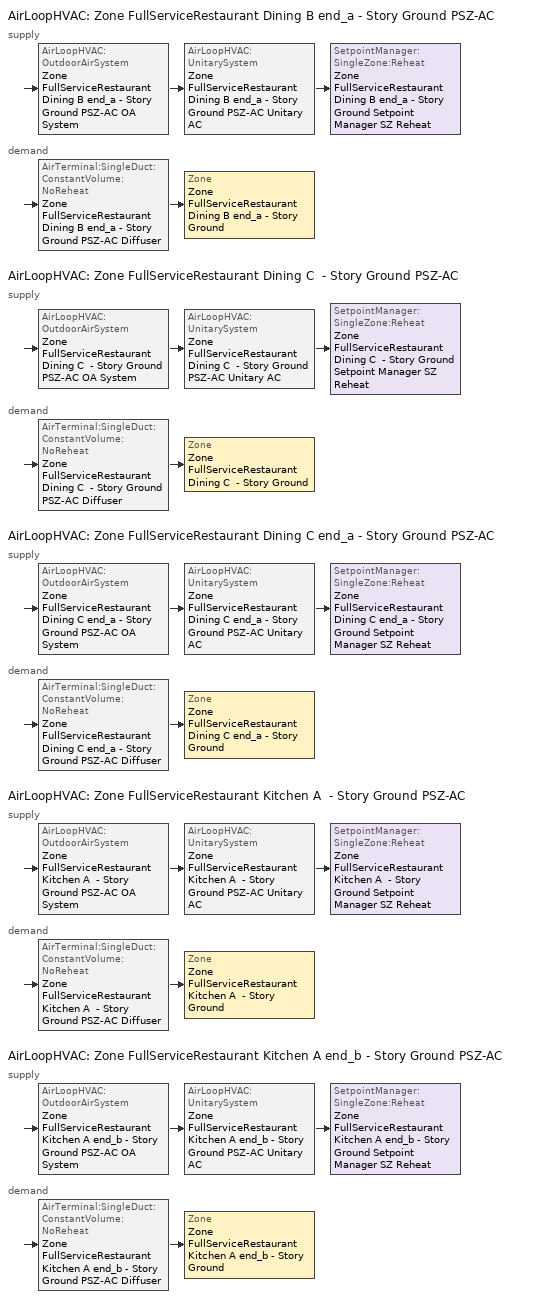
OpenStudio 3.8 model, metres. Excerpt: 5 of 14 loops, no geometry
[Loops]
AirLoopHVAC 'Zone FullServiceRestaurant Dining B end_a - Story Ground PSZ-AC'
 supply: AirLoopHVAC:OutdoorAirSystem 'Zone FullServiceRestaurant Dining B end_a - Story Ground PSZ-AC OA System' > AirLoopHVAC:UnitarySystem 'Zone FullServiceRestaurant Dining B end_a - Story Ground PSZ-AC Unitary AC' > SetpointManager:SingleZone:Reheat 'Zone FullServiceRestaurant Dining B end_a - Story Ground Setpoint Manager SZ Reheat'
 demand: AirTerminal:SingleDuct:ConstantVolume:NoReheat 'Zone FullServiceRestaurant Dining B end_a - Story Ground PSZ-AC Diffuser' > Zone 'Zone FullServiceRestaurant Dining B end_a - Story Ground'
AirLoopHVAC 'Zone FullServiceRestaurant Dining C  - Story Ground PSZ-AC'
 supply: AirLoopHVAC:OutdoorAirSystem 'Zone FullServiceRestaurant Dining C  - Story Ground PSZ-AC OA System' > AirLoopHVAC:UnitarySystem 'Zone FullServiceRestaurant Dining C  - Story Ground PSZ-AC Unitary AC' > SetpointManager:SingleZone:Reheat 'Zone FullServiceRestaurant Dining C  - Story Ground Setpoint Manager SZ Reheat'
 demand: AirTerminal:SingleDuct:ConstantVolume:NoReheat 'Zone FullServiceRestaurant Dining C  - Story Ground PSZ-AC Diffuser' > Zone 'Zone FullServiceRestaurant Dining C  - Story Ground'
AirLoopHVAC 'Zone FullServiceRestaurant Dining C end_a - Story Ground PSZ-AC'
 supply: AirLoopHVAC:OutdoorAirSystem 'Zone FullServiceRestaurant Dining C end_a - Story Ground PSZ-AC OA System' > AirLoopHVAC:UnitarySystem 'Zone FullServiceRestaurant Dining C end_a - Story Ground PSZ-AC Unitary AC' > SetpointManager:SingleZone:Reheat 'Zone FullServiceRestaurant Dining C end_a - Story Ground Setpoint Manager SZ Reheat'
 demand: AirTerminal:SingleDuct:ConstantVolume:NoReheat 'Zone FullServiceRestaurant Dining C end_a - Story Ground PSZ-AC Diffuser' > Zone 'Zone FullServiceRestaurant Dining C end_a - Story Ground'
AirLoopHVAC 'Zone FullServiceRestaurant Kitchen A  - Story Ground PSZ-AC'
 supply: AirLoopHVAC:OutdoorAirSystem 'Zone FullServiceRestaurant Kitchen A  - Story Ground PSZ-AC OA System' > AirLoopHVAC:UnitarySystem 'Zone FullServiceRestaurant Kitchen A  - Story Ground PSZ-AC Unitary AC' > SetpointManager:SingleZone:Reheat 'Zone FullServiceRestaurant Kitchen A  - Story Ground Setpoint Manager SZ Reheat'
 demand: AirTerminal:SingleDuct:ConstantVolume:NoReheat 'Zone FullServiceRestaurant Kitchen A  - Story Ground PSZ-AC Diffuser' > Zone 'Zone FullServiceRestaurant Kitchen A  - Story Ground'
AirLoopHVAC 'Zone FullServiceRestaurant Kitchen A end_b - Story Ground PSZ-AC'
 supply: AirLoopHVAC:OutdoorAirSystem 'Zone FullServiceRestaurant Kitchen A end_b - Story Ground PSZ-AC OA System' > AirLoopHVAC:UnitarySystem 'Zone FullServiceRestaurant Kitchen A end_b - Story Ground PSZ-AC Unitary AC' > SetpointManager:SingleZone:Reheat 'Zone FullServiceRestaurant Kitchen A end_b - Story Ground Setpoint Manager SZ Reheat'
 demand: AirTerminal:SingleDuct:ConstantVolume:NoReheat 'Zone FullServiceRestaurant Kitchen A end_b - Story Ground PSZ-AC Diffuser' > Zone 'Zone FullServiceRestaurant Kitchen A end_b - Story Ground'
[SizingPeriod:DesignDay] Barometric Pressure {Pa}=99040; Wind Speed {m/s}=3.5; Wind Direction {deg}=330; Rain Indicator=No; Snow Indicator=No; Day of Month=21; Day Type=SummerDesignDay; Daylight Saving Time Indicator=No; Humidity Condition Type=Wetbulb; Dry-Bulb Temperature Range Modifier Type=DefaultMultipliers; Solar Model Indicator=ASHRAETau
Name | Maximum Dry-Bulb Temperature {C} | Daily Dry-Bulb Temperature Range {deltaC} | Month | Wetbulb or DewPoint at Maximum Dry-Bulb {C} | ASHRAE Clear Sky Optical Depth for Beam Irradiance | ASHRAE Clear Sky Optical Depth for Diffuse Irradiance
Birmingham Muni April .4% Condns WB=>MCDB 1 | 25.9 | 12.7 | 4 | 21.9 | 0.391 | 2.302
Birmingham Muni August .4% Condns DB=>MCWB 1 | 37.8 | 10.6 | 8 | 23.8 | 0.43 | 2.268
Birmingham Muni August .4% Condns WB=>MCDB 1 | 32.8 | 10.6 | 8 | 26.3 | 0.43 | 2.268
Birmingham Muni December .4% Condns DB=>MCWB 1 | 22.7 | 10.4 | 12 | 18.2 | 0.34 | 2.619
Birmingham Muni December .4% Condns WB=>MCDB 1 | 21.6 | 10.4 | 12 | 19.6 | 0.34 | 2.619
Birmingham Muni February .4% Condns DB=>MCWB 1 | 23.9 | 11.2 | 2 | 17.5 | 0.348 | 2.528
Birmingham Muni February .4% Condns WB=>MCDB 1 | 21.8 | 11.2 | 2 | 19.3 | 0.348 | 2.528
Birmingham Muni January .4% Condns DB=>MCWB 1 | 22.1 | 10.5 | 1 | 16.9 | 0.338 | 2.616
Birmingham Muni January .4% Condns WB=>MCDB 1 | 20.5 | 10.5 | 1 | 18.5 | 0.338 | 2.616
Birmingham Muni July .4% Condns DB=>MCWB 1 | 36.9 | 10.3 | 7 | 24.4 | 0.444 | 2.195
Birmingham Muni July .4% Condns WB=>MCDB 1 | 32.6 | 10.3 | 7 | 27.1 | 0.444 | 2.195
Birmingham Muni June .4% Condns DB=>MCWB 1 | 35.2 | 10.6 | 6 | 23.5 | 0.416 | 2.244
Birmingham Muni June .4% Condns WB=>MCDB 1 | 31.6 | 10.6 | 6 | 26.2 | 0.416 | 2.244
Birmingham Muni March .4% Condns DB=>MCWB 1 | 27.5 | 12.2 | 3 | 17.4 | 0.358 | 2.472
Birmingham Muni March .4% Condns WB=>MCDB 1 | 23.6 | 12.2 | 3 | 20.3 | 0.358 | 2.472
Birmingham Muni May .4% Condns DB=>MCWB 1 | 32.3 | 11.4 | 5 | 22.5 | 0.383 | 2.317
Birmingham Muni May .4% Condns WB=>MCDB 1 | 29.5 | 11.4 | 5 | 24.7 | 0.383 | 2.317
Birmingham Muni November .4% Condns DB=>MCWB 1 | 26.4 | 11.6 | 11 | 18.7 | 0.358 | 2.526
Birmingham Muni November .4% Condns WB=>MCDB 1 | 23.4 | 11.6 | 11 | 21.3 | 0.358 | 2.526
Birmingham Muni October .4% Condns DB=>MCWB 1 | 30.4 | 12.1 | 10 | 21 | 0.379 | 2.452
Birmingham Muni October .4% Condns WB=>MCDB 1 | 27.2 | 12.1 | 10 | 23.5 | 0.379 | 2.452
Birmingham Muni September .4% Condns DB=>MCWB 1 | 35.3 | 10.9 | 9 | 22.5 | 0.391 | 2.421
Birmingham Muni September .4% Condns WB=>MCDB 1 | 30.2 | 10.9 | 9 | 25 | 0.391 | 2.421
[Sizing:Zone] Zone Cooling Design Supply Air Temperature Input Method=SupplyAirTemperature; Zone Cooling Design Supply Air Temperature {C}=12.7778; Zone Cooling Design Supply Air Temperature Difference {deltaC}=11.11; Zone Heating Design Supply Air Temperature Input Method=SupplyAirTemperature; Zone Heating Design Supply Air Temperature {C}=50; Zone Heating Design Supply Air Temperature Difference {deltaC}=11.11; Zone Cooling Design Supply Air Humidity Ratio {kg-H2O/kg-air}=0.0085; Zone Heating Design Supply Air Humidity Ratio {kg-H2O/kg-air}=0.008; Cooling Design Air Flow Method=DesignDay; Heating Design Air Flow Method=DesignDay; Account for Dedicated Outdoor Air System=No; Dedicated Outdoor Air System Control Strategy=NeutralSupplyAir; Dedicated Outdoor Air Low Setpoint Temperature for Design {C}=autosize; Dedicated Outdoor Air High Setpoint Temperature for Design {C}=autosize; Zone Load Sizing Method=Sensible Load Only No Latent Load; Zone Latent Cooling Design Supply Air Humidity Ratio Input Method=HumidityRatioDifference; Zone Cooling Design Supply Air Humidity Ratio Difference {kgWater/kgDryAir}=0.005; Zone Latent Heating Design Supply Air Humidity Ratio Input Method=HumidityRatioDifference; Zone Humidification Design Supply Air Humidity Ratio Difference {kgWater/kgDryAir}=0.005
Zone FullServiceRestaurant Dining B end_a - Story Ground; Zone FullServiceRestaurant Dining C end_a - Story Ground; Zone FullServiceRestaurant Dining C  - Story Ground; Zone FullServiceRestaurant Kitchen A  - Story Ground; Zone FullServiceRestaurant Kitchen A end_b - Story Ground
[Zone equipment]
Zone FullServiceRestaurant Dining B end_a - Story Ground: Zone FullServiceRestaurant Dining B end_a - Story Ground PSZ-AC Diffuser
Zone FullServiceRestaurant Dining C end_a - Story Ground: Zone FullServiceRestaurant Dining C end_a - Story Ground PSZ-AC Diffuser
Zone FullServiceRestaurant Dining C  - Story Ground: Zone FullServiceRestaurant Kitchen C  - Story Ground Transfer Air Source, Zone FullServiceRestaurant Dining C  - Story Ground PSZ-AC Diffuser
Zone FullServiceRestaurant Kitchen A  - Story Ground: Zone FullServiceRestaurant Kitchen A  - Story Ground Exhaust Fan, Zone FullServiceRestaurant Kitchen A  - Story Ground PSZ-AC Diffuser
Zone FullServiceRestaurant Kitchen A end_b - Story Ground: Zone FullServiceRestaurant Kitchen A end_b - Story Ground Exhaust Fan, Zone FullServiceRestaurant Kitchen A end_b - Story Ground PSZ-AC Diffuser
[Fan:ZoneExhaust] Availability Schedule=RestaurantSitDown Kitchen_Exhaust_SCH; Fan Total Efficiency=0.0660786; Pressure Rise {Pa}=124.544; System Availability Manager Coupling Mode=Decoupled
Name | Maximum Flow Rate {m3/s} | Flow Fraction Schedule | Balanced Exhaust Fraction Schedule
Zone FullServiceRestaurant Kitchen A  - Story Ground Exhaust Fan | 0.0427416 | RestaurantSitDown Kitchen_Exhaust_SCH | RestaurantSitDown Kitchen Exhaust Fan Balanced Exhaust Fraction Schedule
Zone FullServiceRestaurant Kitchen A end_b - Story Ground Exhaust Fan | 0.0743317 | RestaurantSitDown Kitchen_Exhaust_SCH
Zone FullServiceRestaurant Kitchen C  - Story Ground Transfer Air Source | 0.0399083
[AirLoopHVAC] Design Return Air Flow Fraction of Supply Air Flow=1
Name | Availability Schedule | Design Supply Air Flow Rate {m3/s}
Zone FullServiceRestaurant Dining B end_a - Story Ground PSZ-AC | Zone FullServiceRestaurant Dining B end_a - Story Ground PSZ-AC Occ Sch | 1.21791
Zone FullServiceRestaurant Dining C  - Story Ground PSZ-AC | Zone FullServiceRestaurant Dining C  - Story Ground PSZ-AC Occ Sch | 1.16578
Zone FullServiceRestaurant Dining C end_a - Story Ground PSZ-AC | Zone FullServiceRestaurant Dining C end_a - Story Ground PSZ-AC Occ Sch | 0.395474
Zone FullServiceRestaurant Kitchen A  - Story Ground PSZ-AC | Zone FullServiceRestaurant Kitchen A  - Story Ground PSZ-AC Occ Sch | 1.25986
Zone FullServiceRestaurant Kitchen A end_b - Story Ground PSZ-AC | Zone FullServiceRestaurant Kitchen A end_b - Story Ground PSZ-AC Occ Sch | 1.49086
[Sizing:System] Type of Load to Size On=Sensible; Central Heating Maximum System Air Flow Ratio=1; Preheat Design Temperature {C}=7.22222; Preheat Design Humidity Ratio {kg-H2O/kg-Air}=0.008; Precool Design Temperature {C}=12.7778; Precool Design Humidity Ratio {kg-H2O/kg-Air}=0.008; Central Cooling Design Supply Air Temperature {C}=12.7778; Central Heating Design Supply Air Temperature {C}=50; Sizing Option=Coincident; 100% Outdoor Air in Cooling=No; 100% Outdoor Air in Heating=No; Central Cooling Design Supply Air Humidity Ratio {kg-H2O/kg-Air}=0.0085; Central Heating Design Supply Air Humidity Ratio {kg-H2O/kg-Air}=0.008; Cooling Design Air Flow Method=DesignDay; Heating Design Air Flow Method=DesignDay; System Outdoor Air Method=ZoneSum; Zone Maximum Outdoor Air Fraction=1; Cooling Supply Air Flow Rate Per Floor Area {m3/s-m2}=0.00996765; Cooling Fraction of Autosized Cooling Supply Air Flow Rate=1; Cooling Supply Air Flow Rate Per Unit Cooling Capacity {m3/s-W}=3.94755e-05; Heating Supply Air Flow Rate Per Floor Area {m3/s-m2}=0.00996765; Heating Fraction of Autosized Heating Supply Air Flow Rate=1; Heating Fraction of Autosized Cooling Supply Air Flow Rate=1; Heating Supply Air Flow Rate Per Unit Heating Capacity {m3/s-W}=3.15882e-05; Cooling Design Capacity Method=CoolingDesignCapacity; Cooling Design Capacity Per Floor Area {W/m2}=234.7; Fraction of Autosized Cooling Design Capacity=1; Heating Design Capacity Method=HeatingDesignCapacity; Heating Design Capacity Per Floor Area {W/m2}=157; Fraction of Autosized Heating Design Capacity=1; Central Cooling Capacity Control Method=OnOff; Occupant Diversity=1
Name | Design Outdoor Air Flow Rate {m3/s} | Cooling Design Capacity {W} | Heating Design Capacity {W}
Zone FullServiceRestaurant Dining B end_a - Story Ground PSZ-AC | 1.21791 | 22489.72 | 35821.18
Zone FullServiceRestaurant Dining C  - Story Ground PSZ-AC | 1.16578 | 20180.49 | 30362.7
Zone FullServiceRestaurant Dining C end_a - Story Ground PSZ-AC | 0.395474 | 6642.61 | 9492.82
Zone FullServiceRestaurant Kitchen A  - Story Ground PSZ-AC | 1.25986 | 12818.54 | 1914.54
Zone FullServiceRestaurant Kitchen A end_b - Story Ground PSZ-AC | 1.49086 | 15543.79 | 3574.12
[SetpointManager:SingleZone:Reheat] Minimum Supply Air Temperature {C}=12.7778; Maximum Supply Air Temperature {C}=50
Name | Control Zone | Setpoint Node or NodeList
Zone FullServiceRestaurant Dining B end_a - Story Ground Setpoint Manager SZ Reheat | Zone FullServiceRestaurant Dining B end_a - Story Ground | Zone FullServiceRestaurant Dining B end_a - Story Ground PSZ-AC Supply Outlet Node
Zone FullServiceRestaurant Dining C  - Story Ground Setpoint Manager SZ Reheat | Zone FullServiceRestaurant Dining C  - Story Ground | Zone FullServiceRestaurant Dining C  - Story Ground PSZ-AC Supply Outlet Node
Zone FullServiceRestaurant Dining C end_a - Story Ground Setpoint Manager SZ Reheat | Zone FullServiceRestaurant Dining C end_a - Story Ground | Zone FullServiceRestaurant Dining C end_a - Story Ground PSZ-AC Supply Outlet Node
Zone FullServiceRestaurant Kitchen A  - Story Ground Setpoint Manager SZ Reheat | Zone FullServiceRestaurant Kitchen A  - Story Ground | Zone FullServiceRestaurant Kitchen A  - Story Ground PSZ-AC Supply Outlet Node
Zone FullServiceRestaurant Kitchen A end_b - Story Ground Setpoint Manager SZ Reheat | Zone FullServiceRestaurant Kitchen A end_b - Story Ground | Zone FullServiceRestaurant Kitchen A end_b - Story Ground PSZ-AC Supply Outlet Node
[Coil:Heating:Gas] Availability Schedule=Always On Discrete; Gas Burner Efficiency=0.8; On Cycle Parasitic Electric Load {W}=0; Off Cycle Parasitic Gas Load {W}=0
Name | Nominal Capacity {W}
Zone FullServiceRestaurant Dining B end_a - Story Ground PSZ-AC Gas Htg Coil 168kBtu/hr 0.8 Thermal Eff | 59989.9
Zone FullServiceRestaurant Dining C  - Story Ground PSZ-AC Gas Htg Coil 151kBtu/hr 0.8 Thermal Eff | 55585.3
Zone FullServiceRestaurant Dining C end_a - Story Ground PSZ-AC Gas Htg Coil 51kBtu/hr 0.8 Thermal Eff | 18479.1
Zone FullServiceRestaurant Kitchen A  - Story Ground PSZ-AC Gas Htg Coil 25kBtu/hr 0.8 Thermal Eff | 45609
Zone FullServiceRestaurant Kitchen A end_b - Story Ground PSZ-AC Gas Htg Coil 49kBtu/hr 0.8 Thermal Eff | 54473.8
[Coil:Heating:Electric] Availability Schedule=Always Off Discrete; Efficiency=1; Nominal Capacity {W}=0
Zone FullServiceRestaurant Dining B end_a - Story Ground PSZ-AC No Heat; Zone FullServiceRestaurant Dining C  - Story Ground PSZ-AC No Heat; Zone FullServiceRestaurant Dining C end_a - Story Ground PSZ-AC No Heat; Zone FullServiceRestaurant Kitchen A  - Story Ground PSZ-AC No Heat; Zone FullServiceRestaurant Kitchen A end_b - Story Ground PSZ-AC No Heat
[Coil:Cooling:DX:SingleSpeed] Availability Schedule=Always On Discrete; Rated Evaporator Fan Power Per Volume Flow Rate 2017 {W/(m3/s)}=773.3; Rated Evaporator Fan Power Per Volume Flow Rate 2023 {W/(m3/s)}=934.4; Total Cooling Capacity Function of Temperature Curve=PSZ-AC_Unitary_PackagecoolCapFT; Total Cooling Capacity Function of Flow Fraction Curve=PSZ-AC_Unitary_PackagecoolFFF; Energy Input Ratio Function of Temperature Curve=PSZ-AC DX Unitary Package EIRFT; Energy Input Ratio Function of Flow Fraction Curve=PSZ-AC_Unitary_PackagecoolEIRFFF; Part Load Fraction Correlation Curve=PSZ-AC_Unitary_PackagecoolPLR; Minimum Outdoor Dry-Bulb Temperature for Compressor Operation {C}=-25; Nominal Time for Condensate Removal to Begin {s}=0; Ratio of Initial Moisture Evaporation Rate and Steady State Latent Capacity=0; Maximum Cycling Rate {cycles/hr}=0; Latent Capacity Time Constant {s}=0; Condenser Type=AirCooled; Evaporative Condenser Effectiveness=0.9; Evaporative Condenser Air Flow Rate {m3/s}=autosize; Evaporative Condenser Pump Rated Power Consumption {W}=autosize; Crankcase Heater Capacity {W}=0; Maximum Outdoor Dry-Bulb Temperature for Crankcase Heater Operation {C}=10; Basin Heater Capacity {W/K}=0; Basin Heater Setpoint Temperature {C}=2
Name | Rated Total Cooling Capacity {W} | Rated Sensible Heat Ratio | Rated COP {W/W} | Rated Air Flow Rate {m3/s}
Zone FullServiceRestaurant Dining B end_a - Story Ground PSZ-AC 1spd DX AC Clg Coil 79kBtu/hr 9.63EER 82kBtu/hr 11.0EER | 30243.5 | 0.701083 | 3.79883 | 1.21791
Zone FullServiceRestaurant Dining C  - Story Ground PSZ-AC 1spd DX AC Clg Coil 73kBtu/hr 9.63EER 76kBtu/hr 11.0EER | 28949.1 | 0.701083 | 3.79883 | 1.16578
Zone FullServiceRestaurant Dining C end_a - Story Ground PSZ-AC 1spd DX AC Clg Coil 25kBtu/hr 11.06SEER 26kBtu/hr 14.0SEER | 9820.56 | 0.701083 | 4.11713 | 0.395474
Zone FullServiceRestaurant Kitchen A  - Story Ground PSZ-AC 1spd DX AC Clg Coil 15kBtu/hr 11.06SEER 15kBtu/hr 14.0SEER | 22705.3 | 0.800696 | 4.11713 | 1.25986
Zone FullServiceRestaurant Kitchen A end_b - Story Ground PSZ-AC 1spd DX AC Clg Coil 30kBtu/hr 11.06SEER 31kBtu/hr 14.0SEER | 26730.5 | 0.80044 | 4.11713 | 1.49086
[Fan:OnOff] Availability Schedule=Always On Discrete; Pressure Rise {Pa}=622.722; Motor In Airstream Fraction=1
Name | Fan Total Efficiency | Maximum Flow Rate {m3/s} | Motor Efficiency | Fan Power Ratio Function of Speed Ratio Curve | Fan Efficiency Ratio Function of Speed Ratio Curve
Zone FullServiceRestaurant Dining B end_a - Story Ground PSZ-AC Fan | 0.56225 | 1.21791 | 0.865 | Fan On Off Power Curve 3 | Fan On Off Efficiency Curve 3
Zone FullServiceRestaurant Dining C  - Story Ground PSZ-AC Fan | 0.56225 | 1.16578 | 0.865 | Fan On Off Power Curve 4 | Fan On Off Efficiency Curve 4
Zone FullServiceRestaurant Dining C end_a - Story Ground PSZ-AC Fan | 0.55575 | 0.395474 | 0.855 | Fan On Off Power Curve 5 | Fan On Off Efficiency Curve 5
Zone FullServiceRestaurant Kitchen A  - Story Ground PSZ-AC Fan | 0.55575 | 1.25986 | 0.855 | Fan On Off Power Curve 6 | Fan On Off Efficiency Curve 6
Zone FullServiceRestaurant Kitchen A end_b - Story Ground PSZ-AC Fan | 0.55575 | 1.49086 | 0.855 | Fan On Off Power Curve 7 | Fan On Off Efficiency Curve 7
[AirLoopHVAC:UnitarySystem] Control Type=Load; Dehumidification Control Type=None; Availability Schedule=Always On Discrete; Fan Placement=DrawThrough; DX Heating Coil Sizing Ratio=1; Use DOAS DX Cooling Coil=No; DOAS DX Cooling Coil Leaving Minimum Air Temperature {C}=2; Latent Load Control=SensibleOnlyLoadControl; Supply Air Flow Rate Method During Cooling Operation=SupplyAirFlowRate; Supply Air Flow Rate Method During Heating Operation=SupplyAirFlowRate; Supply Air Flow Rate Method When No Cooling or Heating is Required=None; No Load Supply Air Flow Rate Control Set To Low Speed=Yes; Maximum Supply Air Temperature {C}=50; Maximum Outdoor Dry-Bulb Temperature for Supplemental Heater Operation {C}=21; Ancilliary On-Cycle Electric Power {W}=0; Ancilliary Off-Cycle Electric Power {W}=0
Name | Controlling Zone or Thermostat Location | Supply Fan | Supply Air Fan Operating Mode Schedule | Heating Coil | Cooling Coil | Supplemental Heating Coil | Supply Air Flow Rate During Cooling Operation {m3/s} | Supply Air Flow Rate During Heating Operation {m3/s}
Zone FullServiceRestaurant Dining B end_a - Story Ground PSZ-AC Unitary AC | Zone FullServiceRestaurant Dining B end_a - Story Ground | Zone FullServiceRestaurant Dining B end_a - Story Ground PSZ-AC Fan | Zone FullServiceRestaurant Dining B end_a - Story Ground PSZ-AC_night_fancycle_schedule | Zone FullServiceRestaurant Dining B end_a - Story Ground PSZ-AC Gas Htg Coil 168kBtu/hr 0.8 Thermal Eff | Zone FullServiceRestaurant Dining B end_a - Story Ground PSZ-AC 1spd DX AC Clg Coil 79kBtu/hr 9.63EER 82kBtu/hr 11.0EER | Zone FullServiceRestaurant Dining B end_a - Story Ground PSZ-AC No Heat | 1.21791 | 1.21791
Zone FullServiceRestaurant Dining C  - Story Ground PSZ-AC Unitary AC | Zone FullServiceRestaurant Dining C  - Story Ground | Zone FullServiceRestaurant Dining C  - Story Ground PSZ-AC Fan | Zone FullServiceRestaurant Dining C  - Story Ground PSZ-AC_night_fancycle_schedule | Zone FullServiceRestaurant Dining C  - Story Ground PSZ-AC Gas Htg Coil 151kBtu/hr 0.8 Thermal Eff | Zone FullServiceRestaurant Dining C  - Story Ground PSZ-AC 1spd DX AC Clg Coil 73kBtu/hr 9.63EER 76kBtu/hr 11.0EER | Zone FullServiceRestaurant Dining C  - Story Ground PSZ-AC No Heat | 1.16578 | 1.16578
Zone FullServiceRestaurant Dining C end_a - Story Ground PSZ-AC Unitary AC | Zone FullServiceRestaurant Dining C end_a - Story Ground | Zone FullServiceRestaurant Dining C end_a - Story Ground PSZ-AC Fan | Zone FullServiceRestaurant Dining C end_a - Story Ground PSZ-AC_night_fancycle_schedule | Zone FullServiceRestaurant Dining C end_a - Story Ground PSZ-AC Gas Htg Coil 51kBtu/hr 0.8 Thermal Eff | Zone FullServiceRestaurant Dining C end_a - Story Ground PSZ-AC 1spd DX AC Clg Coil 25kBtu/hr 11.06SEER 26kBtu/hr 14.0SEER | Zone FullServiceRestaurant Dining C end_a - Story Ground PSZ-AC No Heat | 0.395474 | 0.395474
Zone FullServiceRestaurant Kitchen A  - Story Ground PSZ-AC Unitary AC | Zone FullServiceRestaurant Kitchen A  - Story Ground | Zone FullServiceRestaurant Kitchen A  - Story Ground PSZ-AC Fan | Zone FullServiceRestaurant Kitchen A  - Story Ground PSZ-AC_night_fancycle_schedule | Zone FullServiceRestaurant Kitchen A  - Story Ground PSZ-AC Gas Htg Coil 25kBtu/hr 0.8 Thermal Eff | Zone FullServiceRestaurant Kitchen A  - Story Ground PSZ-AC 1spd DX AC Clg Coil 15kBtu/hr 11.06SEER 15kBtu/hr 14.0SEER | Zone FullServiceRestaurant Kitchen A  - Story Ground PSZ-AC No Heat | 1.25986 | 1.25986
Zone FullServiceRestaurant Kitchen A end_b - Story Ground PSZ-AC Unitary AC | Zone FullServiceRestaurant Kitchen A end_b - Story Ground | Zone FullServiceRestaurant Kitchen A end_b - Story Ground PSZ-AC Fan | Zone FullServiceRestaurant Kitchen A end_b - Story Ground PSZ-AC_night_fancycle_schedule | Zone FullServiceRestaurant Kitchen A end_b - Story Ground PSZ-AC Gas Htg Coil 49kBtu/hr 0.8 Thermal Eff | Zone FullServiceRestaurant Kitchen A end_b - Story Ground PSZ-AC 1spd DX AC Clg Coil 30kBtu/hr 11.06SEER 31kBtu/hr 14.0SEER | Zone FullServiceRestaurant Kitchen A end_b - Story Ground PSZ-AC No Heat | 1.49086 | 1.49086
[Controller:OutdoorAir] Economizer Control Action Type=ModulateFlow; Lockout Type=LockoutWithHeating; Minimum Limit Type=FixedMinimum; High Humidity Control=No; Heat Recovery Bypass Control Type=BypassWhenWithinEconomizerLimits; Economizer Operation Staging=InterlockedWithMechanicalCooling
Name | Minimum Outdoor Air Flow Rate {m3/s} | Maximum Outdoor Air Flow Rate {m3/s} | Economizer Control Type | Minimum Outdoor Air Schedule | Maximum Fraction of Outdoor Air Schedule | Controller Mechanical Ventilation | Economizer Maximum Limit Dry-Bulb Temperature {C} | Economizer Maximum Limit Enthalpy {J/kg}
Zone FullServiceRestaurant Dining B end_a - Story Ground PSZ-AC OA System Controller | 0 | 1.21791 | DifferentialEnthalpy | Zone FullServiceRestaurant Dining B end_a - Story Ground PSZ-AC_night_ventcycle_schedule | ZoneFullServiceRestaurantDiningBendaStoryGroundPSZACmaxOASch | Controller Mechanical Ventilation 4
Zone FullServiceRestaurant Dining C  - Story Ground PSZ-AC OA System Controller | 0 | 1.16578 | DifferentialEnthalpy | Zone FullServiceRestaurant Dining C  - Story Ground PSZ-AC_night_ventcycle_schedule | ZoneFullServiceRestaurantDiningCStoryGroundPSZACmaxOASch | Controller Mechanical Ventilation 5
Zone FullServiceRestaurant Dining C end_a - Story Ground PSZ-AC OA System Controller | 0.142292 | 0.395474 | NoEconomizer | Zone FullServiceRestaurant Dining C end_a - Story Ground PSZ-AC_night_ventcycle_schedule | ZoneFullServiceRestaurantDiningCendaStoryGroundPSZACmaxOASch | Controller Mechanical Ventilation 6 | 28 | 64000
Zone FullServiceRestaurant Kitchen A  - Story Ground PSZ-AC OA System Controller | 0.0286979 | 1.25986 | NoEconomizer | Zone FullServiceRestaurant Kitchen A  - Story Ground PSZ-AC_night_ventcycle_schedule |  | Controller Mechanical Ventilation 7 | 28 | 64000
Zone FullServiceRestaurant Kitchen A end_b - Story Ground PSZ-AC OA System Controller | 0.0499084 | 1.49086 | NoEconomizer | Zone FullServiceRestaurant Kitchen A end_b - Story Ground PSZ-AC_night_ventcycle_schedule | ZoneFullServiceRestaurantKitchenAendbStoryGroundPSZACmaxOASch | Controller Mechanical Ventilation 8 | 28 | 64000
[Controller:MechanicalVentilation] Availability Schedule=Always On Discrete
Name | Demand Controlled Ventilation
Controller Mechanical Ventilation 4; Controller Mechanical Ventilation 5 | Yes
Controller Mechanical Ventilation 6; Controller Mechanical Ventilation 7; Controller Mechanical Ventilation 8
[AirLoopHVAC:OutdoorAirSystem]
Name | Controller
Zone FullServiceRestaurant Dining B end_a - Story Ground PSZ-AC OA System | Zone FullServiceRestaurant Dining B end_a - Story Ground PSZ-AC OA System Controller
Zone FullServiceRestaurant Dining C  - Story Ground PSZ-AC OA System | Zone FullServiceRestaurant Dining C  - Story Ground PSZ-AC OA System Controller
Zone FullServiceRestaurant Dining C end_a - Story Ground PSZ-AC OA System | Zone FullServiceRestaurant Dining C end_a - Story Ground PSZ-AC OA System Controller
Zone FullServiceRestaurant Kitchen A  - Story Ground PSZ-AC OA System | Zone FullServiceRestaurant Kitchen A  - Story Ground PSZ-AC OA System Controller
Zone FullServiceRestaurant Kitchen A end_b - Story Ground PSZ-AC OA System | Zone FullServiceRestaurant Kitchen A end_b - Story Ground PSZ-AC OA System Controller
[AirTerminal:SingleDuct:ConstantVolume:NoReheat] Availability Schedule=Always On Discrete
Name | Maximum Air Flow Rate {m3/s}
Zone FullServiceRestaurant Dining B end_a - Story Ground PSZ-AC Diffuser | 1.21791
Zone FullServiceRestaurant Dining C  - Story Ground PSZ-AC Diffuser | 1.16578
Zone FullServiceRestaurant Dining C end_a - Story Ground PSZ-AC Diffuser | 0.395474
Zone FullServiceRestaurant Kitchen A  - Story Ground PSZ-AC Diffuser | 1.25986
Zone FullServiceRestaurant Kitchen A end_b - Story Ground PSZ-AC Diffuser | 1.49086
[Schedule:Ruleset]
Name | Default Day Schedule | Summer Design Day Schedule | Winter Design Day Schedule
RestaurantSitDown Kitchen_Exhaust_SCH | RestaurantSitDown Kitchen_Exhaust_SCH Default | RestaurantSitDown Kitchen_Exhaust_SCH Summer Design Day | RestaurantSitDown Kitchen_Exhaust_SCH Winter Design Day
RestaurantSitDown Kitchen Exhaust Fan Balanced Exhaust Fraction Schedule | RestaurantSitDown Kitchen Exhaust Fan Balanced Exhaust Fraction Schedule Default | RestaurantSitDown Kitchen Exhaust Fan Balanced Exhaust Fraction Schedule Summer Design Day | RestaurantSitDown Kitchen Exhaust Fan Balanced Exhaust Fraction Schedule Winter Design Day
Zone FullServiceRestaurant Dining B end_a - Story Ground PSZ-AC Occ Sch | Zone FullServiceRestaurant Dining B end_a - Story Ground PSZ-AC Occ Sch Default | Zone FullServiceRestaurant Dining B end_a - Story Ground PSZ-AC Occ Sch Summer Design Day | Zone FullServiceRestaurant Dining B end_a - Story Ground PSZ-AC Occ Sch Winter Design Day
Zone FullServiceRestaurant Dining C  - Story Ground PSZ-AC Occ Sch | Zone FullServiceRestaurant Dining C  - Story Ground PSZ-AC Occ Sch Default | Zone FullServiceRestaurant Dining C  - Story Ground PSZ-AC Occ Sch Summer Design Day | Zone FullServiceRestaurant Dining C  - Story Ground PSZ-AC Occ Sch Winter Design Day
Zone FullServiceRestaurant Dining C end_a - Story Ground PSZ-AC Occ Sch | Zone FullServiceRestaurant Dining C end_a - Story Ground PSZ-AC Occ Sch Default | Zone FullServiceRestaurant Dining C end_a - Story Ground PSZ-AC Occ Sch Summer Design Day | Zone FullServiceRestaurant Dining C end_a - Story Ground PSZ-AC Occ Sch Winter Design Day
Zone FullServiceRestaurant Kitchen A  - Story Ground PSZ-AC Occ Sch | Zone FullServiceRestaurant Kitchen A  - Story Ground PSZ-AC Occ Sch Default | Zone FullServiceRestaurant Kitchen A  - Story Ground PSZ-AC Occ Sch Summer Design Day | Zone FullServiceRestaurant Kitchen A  - Story Ground PSZ-AC Occ Sch Winter Design Day
Zone FullServiceRestaurant Kitchen A end_b - Story Ground PSZ-AC Occ Sch | Zone FullServiceRestaurant Kitchen A end_b - Story Ground PSZ-AC Occ Sch Default | Zone FullServiceRestaurant Kitchen A end_b - Story Ground PSZ-AC Occ Sch Summer Design Day | Zone FullServiceRestaurant Kitchen A end_b - Story Ground PSZ-AC Occ Sch Winter Design Day
ZoneFullServiceRestaurantDiningBendaStoryGroundPSZACmaxOASch | ZoneFullServiceRestaurantDiningBendaStoryGroundPSZACmaxOASchDefault
ZoneFullServiceRestaurantDiningCStoryGroundPSZACmaxOASch | ZoneFullServiceRestaurantDiningCStoryGroundPSZACmaxOASchDefault
ZoneFullServiceRestaurantDiningCendaStoryGroundPSZACmaxOASch | ZoneFullServiceRestaurantDiningCendaStoryGroundPSZACmaxOASchDefault
ZoneFullServiceRestaurantKitchenAendbStoryGroundPSZACmaxOASch | ZoneFullServiceRestaurantKitchenAendbStoryGroundPSZACmaxOASchDefault
Zone FullServiceRestaurant Dining B end_a - Story Ground PSZ-AC_night_fancycle_schedule | Zone FullServiceRestaurant Dining B end_a - Story Ground PSZ-AC Occ Sch Default 1 | Zone FullServiceRestaurant Dining B end_a - Story Ground PSZ-AC Occ Sch Summer Design Day 1 | Zone FullServiceRestaurant Dining B end_a - Story Ground PSZ-AC Occ Sch Winter Design Day 1
Zone FullServiceRestaurant Dining C  - Story Ground PSZ-AC_night_fancycle_schedule | Zone FullServiceRestaurant Dining C  - Story Ground PSZ-AC Occ Sch Default 1 | Zone FullServiceRestaurant Dining C  - Story Ground PSZ-AC Occ Sch Summer Design Day 1 | Zone FullServiceRestaurant Dining C  - Story Ground PSZ-AC Occ Sch Winter Design Day 1
Zone FullServiceRestaurant Dining C end_a - Story Ground PSZ-AC_night_fancycle_schedule | Zone FullServiceRestaurant Dining C end_a - Story Ground PSZ-AC Occ Sch Default 1 | Zone FullServiceRestaurant Dining C end_a - Story Ground PSZ-AC Occ Sch Summer Design Day 1 | Zone FullServiceRestaurant Dining C end_a - Story Ground PSZ-AC Occ Sch Winter Design Day 1
Zone FullServiceRestaurant Kitchen A  - Story Ground PSZ-AC_night_fancycle_schedule | Zone FullServiceRestaurant Kitchen A  - Story Ground PSZ-AC Occ Sch Default 1 | Zone FullServiceRestaurant Kitchen A  - Story Ground PSZ-AC Occ Sch Summer Design Day 1 | Zone FullServiceRestaurant Kitchen A  - Story Ground PSZ-AC Occ Sch Winter Design Day 1
Zone FullServiceRestaurant Kitchen A end_b - Story Ground PSZ-AC_night_fancycle_schedule | Zone FullServiceRestaurant Kitchen A end_b - Story Ground PSZ-AC Occ Sch Default 1 | Zone FullServiceRestaurant Kitchen A end_b - Story Ground PSZ-AC Occ Sch Summer Design Day 1 | Zone FullServiceRestaurant Kitchen A end_b - Story Ground PSZ-AC Occ Sch Winter Design Day 1
[Schedule:Day]
RestaurantSitDown Kitchen_Exhaust_SCH Default: Average, 8, 30, 0, 22, 30, 1, 24, 0, 0
RestaurantSitDown Kitchen_Exhaust_SCH Winter Design Day; RestaurantSitDown Kitchen_Exhaust_SCH Summer Design Day: No, 5, 0, 0, 24, 0, 1
RestaurantSitDown Kitchen_Exhaust_SCH Default|WntrDsn|SmrDsn|Sun|Wkdy Day; autogen Schedule Rule 11 1_day_sch: Average, 5, 0, 0, 24, 0, 1
RestaurantSitDown Kitchen Exhaust Fan Balanced Exhaust Fraction Schedule Default: Average, 8, 30, 0, 23, 30, 0.93371, 24, 0, 0
RestaurantSitDown Kitchen Exhaust Fan Balanced Exhaust Fraction Schedule Winter Design Day; RestaurantSitDown Kitchen Exhaust Fan Balanced Exhaust Fraction Schedule Summer Design Day: No, 1, 0, 0.93371, 5, 0, 0, 24, 0, 0.93371
RestaurantSitDown Kitchen Exhaust Fan Balanced Exhaust Fraction Schedule Default|WntrDsn|SmrDsn|Sun|Wkdy Day; autogen Schedule Rule 12 1_day_sch: Average, 1, 0, 0.93371, 5, 0, 0, 24, 0, 0.93371
Zone FullServiceRestaurant Dining B end_a - Story Ground PSZ-AC Occ Sch Default; Zone FullServiceRestaurant Dining C  - Story Ground PSZ-AC Occ Sch Default; Zone FullServiceRestaurant Dining C end_a - Story Ground PSZ-AC Occ Sch Default; Zone FullServiceRestaurant Kitchen A  - Story Ground PSZ-AC Occ Sch Default; Zone FullServiceRestaurant Kitchen A end_b - Story Ground PSZ-AC Occ Sch Default; Zone FullServiceRestaurant Dining B end_a - Story Ground PSZ-AC Occ Sch Default 1; Zone FullServiceRestaurant Dining C  - Story Ground PSZ-AC Occ Sch Default 1; Zone FullServiceRestaurant Dining C end_a - Story Ground PSZ-AC Occ Sch Default 1; Zone FullServiceRestaurant Kitchen A  - Story Ground PSZ-AC Occ Sch Default 1; Zone FullServiceRestaurant Kitchen A end_b - Story Ground PSZ-AC Occ Sch Default 1: No, 8, 0, 0, 20, 30, 1, 24, 0, 0
Zone FullServiceRestaurant Dining B end_a - Story Ground PSZ-AC Occ Sch Winter Design Day; Zone FullServiceRestaurant Dining B end_a - Story Ground PSZ-AC Occ Sch Summer Design Day; Zone FullServiceRestaurant Dining C  - Story Ground PSZ-AC Occ Sch Winter Design Day; Zone FullServiceRestaurant Dining C  - Story Ground PSZ-AC Occ Sch Summer Design Day; Zone FullServiceRestaurant Dining C end_a - Story Ground PSZ-AC Occ Sch Winter Design Day; Zone FullServiceRestaurant Dining C end_a - Story Ground PSZ-AC Occ Sch Summer Design Day; Zone FullServiceRestaurant Kitchen A  - Story Ground PSZ-AC Occ Sch Winter Design Day; Zone FullServiceRestaurant Kitchen A  - Story Ground PSZ-AC Occ Sch Summer Design Day; Zone FullServiceRestaurant Kitchen A end_b - Story Ground PSZ-AC Occ Sch Winter Design Day; Zone FullServiceRestaurant Kitchen A end_b - Story Ground PSZ-AC Occ Sch Summer Design Day; Zone FullServiceRestaurant Dining B end_a - Story Ground PSZ-AC Occ Sch Summer Design Day 1; Zone FullServiceRestaurant Dining B end_a - Story Ground PSZ-AC Occ Sch Winter Design Day 1; Zone FullServiceRestaurant Dining C  - Story Ground PSZ-AC Occ Sch Summer Design Day 1; Zone FullServiceRestaurant Dining C  - Story Ground PSZ-AC Occ Sch Winter Design Day 1; Zone FullServiceRestaurant Dining C end_a - Story Ground PSZ-AC Occ Sch Summer Design Day 1; Zone FullServiceRestaurant Dining C end_a - Story Ground PSZ-AC Occ Sch Winter Design Day 1; Zone FullServiceRestaurant Kitchen A  - Story Ground PSZ-AC Occ Sch Summer Design Day 1; Zone FullServiceRestaurant Kitchen A  - Story Ground PSZ-AC Occ Sch Winter Design Day 1; Zone FullServiceRestaurant Kitchen A end_b - Story Ground PSZ-AC Occ Sch Summer Design Day 1; Zone FullServiceRestaurant Kitchen A end_b - Story Ground PSZ-AC Occ Sch Winter Design Day 1: No, 24, 0, 1
Zone FullServiceRestaurant Dining B end_a - Story Ground PSZ-AC Occ Sch Saturday; Zone FullServiceRestaurant Dining C  - Story Ground PSZ-AC Occ Sch Saturday; Zone FullServiceRestaurant Dining C end_a - Story Ground PSZ-AC Occ Sch Saturday; Zone FullServiceRestaurant Kitchen A  - Story Ground PSZ-AC Occ Sch Saturday; Zone FullServiceRestaurant Kitchen A end_b - Story Ground PSZ-AC Occ Sch Saturday; Zone FullServiceRestaurant Dining B end_a - Story Ground PSZ-AC Occ Sch Saturday 1; Zone FullServiceRestaurant Dining C  - Story Ground PSZ-AC Occ Sch Saturday 1; Zone FullServiceRestaurant Dining C end_a - Story Ground PSZ-AC Occ Sch Saturday 1; Zone FullServiceRestaurant Kitchen A  - Story Ground PSZ-AC Occ Sch Saturday 1; Zone FullServiceRestaurant Kitchen A end_b - Story Ground PSZ-AC Occ Sch Saturday 1: No, 10, 0, 0, 22, 30, 1, 24, 0, 0
Zone FullServiceRestaurant Dining B end_a - Story Ground PSZ-AC Occ Sch Sunday; Zone FullServiceRestaurant Dining C  - Story Ground PSZ-AC Occ Sch Sunday; Zone FullServiceRestaurant Dining C end_a - Story Ground PSZ-AC Occ Sch Sunday; Zone FullServiceRestaurant Kitchen A  - Story Ground PSZ-AC Occ Sch Sunday; Zone FullServiceRestaurant Kitchen A end_b - Story Ground PSZ-AC Occ Sch Sunday; Zone FullServiceRestaurant Dining B end_a - Story Ground PSZ-AC Occ Sch Sunday 1; Zone FullServiceRestaurant Dining C  - Story Ground PSZ-AC Occ Sch Sunday 1; Zone FullServiceRestaurant Dining C end_a - Story Ground PSZ-AC Occ Sch Sunday 1; Zone FullServiceRestaurant Kitchen A  - Story Ground PSZ-AC Occ Sch Sunday 1; Zone FullServiceRestaurant Kitchen A end_b - Story Ground PSZ-AC Occ Sch Sunday 1: No, 10, 0, 0, 22, 15, 1, 24, 0, 0
ZoneFullServiceRestaurantDiningBendaStoryGroundPSZACmaxOASchDefault; ZoneFullServiceRestaurantDiningCStoryGroundPSZACmaxOASchDefault; ZoneFullServiceRestaurantDiningCendaStoryGroundPSZACmaxOASchDefault; ZoneFullServiceRestaurantKitchenAendbStoryGroundPSZACmaxOASchDefault: No, 24, 0, 0.7
[Schedule:Rule]
Schedule Rule 11: Schedule Ruleset=RestaurantSitDown Kitchen_Exhaust_SCH; Rule Order=0; Day Schedule=RestaurantSitDown Kitchen_Exhaust_SCH Default|WntrDsn|SmrDsn|Sun|Wkdy Day; Apply Sunday=Yes; Apply Monday=Yes; Apply Tuesday=Yes; Apply Wednesday=Yes; Apply Thursday=Yes; Apply Friday=Yes; Date Specification Type=DateRange; Start Month=1; Start Day=1; End Month=12; End Day=31
Schedule Rule 12: Schedule Ruleset=RestaurantSitDown Kitchen Exhaust Fan Balanced Exhaust Fraction Schedule; Rule Order=0; Day Schedule=RestaurantSitDown Kitchen Exhaust Fan Balanced Exhaust Fraction Schedule Default|WntrDsn|SmrDsn|Sun|Wkdy Day; Apply Sunday=Yes; Apply Monday=Yes; Apply Tuesday=Yes; Apply Wednesday=Yes; Apply Thursday=Yes; Apply Friday=Yes; Date Specification Type=DateRange; Start Month=1; Start Day=1; End Month=12; End Day=31
autogen Schedule Rule 12 1: Schedule Ruleset=RestaurantSitDown Kitchen Exhaust Fan Balanced Exhaust Fraction Schedule; Rule Order=1; Day Schedule=autogen Schedule Rule 12 1_day_sch; Apply Sunday=Yes; Apply Monday=Yes; Apply Tuesday=Yes; Apply Wednesday=Yes; Apply Thursday=Yes; Apply Friday=Yes; Date Specification Type=SpecificDates; Apply Saturday=Yes; Specific Month 1=1; Specific Day 1=7; Specific Month 2=1; Specific Day 2=14; Specific Month 3=1; Specific Day 3=21; Specific Month 4=1; Specific Day 4=28; Specific Month 5=2; Specific Day 5=4; Specific Month 6=2; Specific Day 6=11; Specific Month 7=2; Specific Day 7=18; Specific Month 8=2; Specific Day 8=25; Specific Month 9=3; Specific Day 9=4; Specific Month 10=3; Specific Day 10=11; Specific Month 11=3; Specific Day 11=18; Specific Month 12=3; Specific Day 12=25; Specific Month 13=4; Specific Day 13=1; Specific Month 14=4; Specific Day 14=8; Specific Month 15=4; Specific Day 15=15; Specific Month 16=4; Specific Day 16=22; Specific Month 17=4; Specific Day 17=29; Specific Month 18=5; Specific Day 18=6; Specific Month 19=5; Specific Day 19=13; Specific Month 20=5; Specific Day 20=20; Specific Month 21=5; Specific Day 21=27; Specific Month 22=6; Specific Day 22=3; Specific Month 23=6; Specific Day 23=10; Specific Month 24=6; Specific Day 24=17; Specific Month 25=6; Specific Day 25=24; Specific Month 26=7; Specific Day 26=1; Specific Month 27=7; Specific Day 27=8; Specific Month 28=7; Specific Day 28=15; Specific Month 29=7; Specific Day 29=22; Specific Month 30=7; Specific Day 30=29; Specific Month 31=8; Specific Day 31=5; Specific Month 32=8; Specific Day 32=12; Specific Month 33=8; Specific Day 33=19; Specific Month 34=8; Specific Day 34=26; Specific Month 35=9; Specific Day 35=2; Specific Month 36=9; Specific Day 36=9; Specific Month 37=9; Specific Day 37=16; Specific Month 38=9; Specific Day 38=23; Specific Month 39=9; Specific Day 39=30; Specific Month 40=10; Specific Day 40=7; Specific Month 41=10; Specific Day 41=14; Specific Month 42=10; Specific Day 42=21; Specific Month 43=10; Specific Day 43=28; Specific Month 44=11; Specific Day 44=4; Specific Month 45=11; Specific Day 45=11; Specific Month 46=11; Specific Day 46=18; Specific Month 47=11; Specific Day 47=25; Specific Month 48=12; Specific Day 48=2; Specific Month 49=12; Specific Day 49=9; Specific Month 50=12; Specific Day 50=16; Specific Month 51=12; Specific Day 51=23; Specific Month 52=12; Specific Day 52=30
autogen Schedule Rule 11 1: Schedule Ruleset=RestaurantSitDown Kitchen_Exhaust_SCH; Rule Order=1; Day Schedule=autogen Schedule Rule 11 1_day_sch; Apply Sunday=Yes; Apply Monday=Yes; Apply Tuesday=Yes; Apply Wednesday=Yes; Apply Thursday=Yes; Apply Friday=Yes; Date Specification Type=SpecificDates; Apply Saturday=Yes; Specific Month 1=1; Specific Day 1=7; Specific Month 2=1; Specific Day 2=14; Specific Month 3=1; Specific Day 3=21; Specific Month 4=1; Specific Day 4=28; Specific Month 5=2; Specific Day 5=4; Specific Month 6=2; Specific Day 6=11; Specific Month 7=2; Specific Day 7=18; Specific Month 8=2; Specific Day 8=25; Specific Month 9=3; Specific Day 9=4; Specific Month 10=3; Specific Day 10=11; Specific Month 11=3; Specific Day 11=18; Specific Month 12=3; Specific Day 12=25; Specific Month 13=4; Specific Day 13=1; Specific Month 14=4; Specific Day 14=8; Specific Month 15=4; Specific Day 15=15; Specific Month 16=4; Specific Day 16=22; Specific Month 17=4; Specific Day 17=29; Specific Month 18=5; Specific Day 18=6; Specific Month 19=5; Specific Day 19=13; Specific Month 20=5; Specific Day 20=20; Specific Month 21=5; Specific Day 21=27; Specific Month 22=6; Specific Day 22=3; Specific Month 23=6; Specific Day 23=10; Specific Month 24=6; Specific Day 24=17; Specific Month 25=6; Specific Day 25=24; Specific Month 26=7; Specific Day 26=1; Specific Month 27=7; Specific Day 27=8; Specific Month 28=7; Specific Day 28=15; Specific Month 29=7; Specific Day 29=22; Specific Month 30=7; Specific Day 30=29; Specific Month 31=8; Specific Day 31=5; Specific Month 32=8; Specific Day 32=12; Specific Month 33=8; Specific Day 33=19; Specific Month 34=8; Specific Day 34=26; Specific Month 35=9; Specific Day 35=2; Specific Month 36=9; Specific Day 36=9; Specific Month 37=9; Specific Day 37=16; Specific Month 38=9; Specific Day 38=23; Specific Month 39=9; Specific Day 39=30; Specific Month 40=10; Specific Day 40=7; Specific Month 41=10; Specific Day 41=14; Specific Month 42=10; Specific Day 42=21; Specific Month 43=10; Specific Day 43=28; Specific Month 44=11; Specific Day 44=4; Specific Month 45=11; Specific Day 45=11; Specific Month 46=11; Specific Day 46=18; Specific Month 47=11; Specific Day 47=25; Specific Month 48=12; Specific Day 48=2; Specific Month 49=12; Specific Day 49=9; Specific Month 50=12; Specific Day 50=16; Specific Month 51=12; Specific Day 51=23; Specific Month 52=12; Specific Day 52=30
Zone FullServiceRestaurant Dining B end_a - Story Ground PSZ-AC Occ Sch Saturday Rule: Schedule Ruleset=Zone FullServiceRestaurant Dining B end_a - Story Ground PSZ-AC Occ Sch; Rule Order=1; Day Schedule=Zone FullServiceRestaurant Dining B end_a - Story Ground PSZ-AC Occ Sch Saturday; Date Specification Type=DateRange; Start Month=1; Start Day=1; End Month=12; End Day=31; Apply Saturday=Yes
Zone FullServiceRestaurant Dining B end_a - Story Ground PSZ-AC Occ Sch Sunday Rule: Schedule Ruleset=Zone FullServiceRestaurant Dining B end_a - Story Ground PSZ-AC Occ Sch; Rule Order=0; Day Schedule=Zone FullServiceRestaurant Dining B end_a - Story Ground PSZ-AC Occ Sch Sunday; Apply Sunday=Yes; Date Specification Type=DateRange; Start Month=1; Start Day=1; End Month=12; End Day=31
Zone FullServiceRestaurant Dining C  - Story Ground PSZ-AC Occ Sch Saturday Rule: Schedule Ruleset=Zone FullServiceRestaurant Dining C  - Story Ground PSZ-AC Occ Sch; Rule Order=1; Day Schedule=Zone FullServiceRestaurant Dining C  - Story Ground PSZ-AC Occ Sch Saturday; Date Specification Type=DateRange; Start Month=1; Start Day=1; End Month=12; End Day=31; Apply Saturday=Yes
Zone FullServiceRestaurant Dining C  - Story Ground PSZ-AC Occ Sch Sunday Rule: Schedule Ruleset=Zone FullServiceRestaurant Dining C  - Story Ground PSZ-AC Occ Sch; Rule Order=0; Day Schedule=Zone FullServiceRestaurant Dining C  - Story Ground PSZ-AC Occ Sch Sunday; Apply Sunday=Yes; Date Specification Type=DateRange; Start Month=1; Start Day=1; End Month=12; End Day=31
Zone FullServiceRestaurant Dining C end_a - Story Ground PSZ-AC Occ Sch Saturday Rule: Schedule Ruleset=Zone FullServiceRestaurant Dining C end_a - Story Ground PSZ-AC Occ Sch; Rule Order=1; Day Schedule=Zone FullServiceRestaurant Dining C end_a - Story Ground PSZ-AC Occ Sch Saturday; Date Specification Type=DateRange; Start Month=1; Start Day=1; End Month=12; End Day=31; Apply Saturday=Yes
Zone FullServiceRestaurant Dining C end_a - Story Ground PSZ-AC Occ Sch Sunday Rule: Schedule Ruleset=Zone FullServiceRestaurant Dining C end_a - Story Ground PSZ-AC Occ Sch; Rule Order=0; Day Schedule=Zone FullServiceRestaurant Dining C end_a - Story Ground PSZ-AC Occ Sch Sunday; Apply Sunday=Yes; Date Specification Type=DateRange; Start Month=1; Start Day=1; End Month=12; End Day=31
Zone FullServiceRestaurant Kitchen A  - Story Ground PSZ-AC Occ Sch Saturday Rule: Schedule Ruleset=Zone FullServiceRestaurant Kitchen A  - Story Ground PSZ-AC Occ Sch; Rule Order=1; Day Schedule=Zone FullServiceRestaurant Kitchen A  - Story Ground PSZ-AC Occ Sch Saturday; Date Specification Type=DateRange; Start Month=1; Start Day=1; End Month=12; End Day=31; Apply Saturday=Yes
Zone FullServiceRestaurant Kitchen A  - Story Ground PSZ-AC Occ Sch Sunday Rule: Schedule Ruleset=Zone FullServiceRestaurant Kitchen A  - Story Ground PSZ-AC Occ Sch; Rule Order=0; Day Schedule=Zone FullServiceRestaurant Kitchen A  - Story Ground PSZ-AC Occ Sch Sunday; Apply Sunday=Yes; Date Specification Type=DateRange; Start Month=1; Start Day=1; End Month=12; End Day=31
Zone FullServiceRestaurant Kitchen A end_b - Story Ground PSZ-AC Occ Sch Saturday Rule: Schedule Ruleset=Zone FullServiceRestaurant Kitchen A end_b - Story Ground PSZ-AC Occ Sch; Rule Order=1; Day Schedule=Zone FullServiceRestaurant Kitchen A end_b - Story Ground PSZ-AC Occ Sch Saturday; Date Specification Type=DateRange; Start Month=1; Start Day=1; End Month=12; End Day=31; Apply Saturday=Yes
Zone FullServiceRestaurant Kitchen A end_b - Story Ground PSZ-AC Occ Sch Sunday Rule: Schedule Ruleset=Zone FullServiceRestaurant Kitchen A end_b - Story Ground PSZ-AC Occ Sch; Rule Order=0; Day Schedule=Zone FullServiceRestaurant Kitchen A end_b - Story Ground PSZ-AC Occ Sch Sunday; Apply Sunday=Yes; Date Specification Type=DateRange; Start Month=1; Start Day=1; End Month=12; End Day=31
Zone FullServiceRestaurant Dining B end_a - Story Ground PSZ-AC Occ Sch Sunday Rule 1: Schedule Ruleset=Zone FullServiceRestaurant Dining B end_a - Story Ground PSZ-AC_night_fancycle_schedule; Rule Order=0; Day Schedule=Zone FullServiceRestaurant Dining B end_a - Story Ground PSZ-AC Occ Sch Sunday 1; Apply Sunday=Yes; Date Specification Type=DateRange; Start Month=1; Start Day=1; End Month=12; End Day=31
Zone FullServiceRestaurant Dining B end_a - Story Ground PSZ-AC Occ Sch Saturday Rule 1: Schedule Ruleset=Zone FullServiceRestaurant Dining B end_a - Story Ground PSZ-AC_night_fancycle_schedule; Rule Order=1; Day Schedule=Zone FullServiceRestaurant Dining B end_a - Story Ground PSZ-AC Occ Sch Saturday 1; Date Specification Type=DateRange; Start Month=1; Start Day=1; End Month=12; End Day=31; Apply Saturday=Yes
Zone FullServiceRestaurant Dining C  - Story Ground PSZ-AC Occ Sch Sunday Rule 1: Schedule Ruleset=Zone FullServiceRestaurant Dining C  - Story Ground PSZ-AC_night_fancycle_schedule; Rule Order=0; Day Schedule=Zone FullServiceRestaurant Dining C  - Story Ground PSZ-AC Occ Sch Sunday 1; Apply Sunday=Yes; Date Specification Type=DateRange; Start Month=1; Start Day=1; End Month=12; End Day=31
Zone FullServiceRestaurant Dining C  - Story Ground PSZ-AC Occ Sch Saturday Rule 1: Schedule Ruleset=Zone FullServiceRestaurant Dining C  - Story Ground PSZ-AC_night_fancycle_schedule; Rule Order=1; Day Schedule=Zone FullServiceRestaurant Dining C  - Story Ground PSZ-AC Occ Sch Saturday 1; Date Specification Type=DateRange; Start Month=1; Start Day=1; End Month=12; End Day=31; Apply Saturday=Yes
Zone FullServiceRestaurant Dining C end_a - Story Ground PSZ-AC Occ Sch Sunday Rule 1: Schedule Ruleset=Zone FullServiceRestaurant Dining C end_a - Story Ground PSZ-AC_night_fancycle_schedule; Rule Order=0; Day Schedule=Zone FullServiceRestaurant Dining C end_a - Story Ground PSZ-AC Occ Sch Sunday 1; Apply Sunday=Yes; Date Specification Type=DateRange; Start Month=1; Start Day=1; End Month=12; End Day=31
Zone FullServiceRestaurant Dining C end_a - Story Ground PSZ-AC Occ Sch Saturday Rule 1: Schedule Ruleset=Zone FullServiceRestaurant Dining C end_a - Story Ground PSZ-AC_night_fancycle_schedule; Rule Order=1; Day Schedule=Zone FullServiceRestaurant Dining C end_a - Story Ground PSZ-AC Occ Sch Saturday 1; Date Specification Type=DateRange; Start Month=1; Start Day=1; End Month=12; End Day=31; Apply Saturday=Yes
Zone FullServiceRestaurant Kitchen A  - Story Ground PSZ-AC Occ Sch Sunday Rule 1: Schedule Ruleset=Zone FullServiceRestaurant Kitchen A  - Story Ground PSZ-AC_night_fancycle_schedule; Rule Order=0; Day Schedule=Zone FullServiceRestaurant Kitchen A  - Story Ground PSZ-AC Occ Sch Sunday 1; Apply Sunday=Yes; Date Specification Type=DateRange; Start Month=1; Start Day=1; End Month=12; End Day=31
Zone FullServiceRestaurant Kitchen A  - Story Ground PSZ-AC Occ Sch Saturday Rule 1: Schedule Ruleset=Zone FullServiceRestaurant Kitchen A  - Story Ground PSZ-AC_night_fancycle_schedule; Rule Order=1; Day Schedule=Zone FullServiceRestaurant Kitchen A  - Story Ground PSZ-AC Occ Sch Saturday 1; Date Specification Type=DateRange; Start Month=1; Start Day=1; End Month=12; End Day=31; Apply Saturday=Yes
Zone FullServiceRestaurant Kitchen A end_b - Story Ground PSZ-AC Occ Sch Sunday Rule 1: Schedule Ruleset=Zone FullServiceRestaurant Kitchen A end_b - Story Ground PSZ-AC_night_fancycle_schedule; Rule Order=0; Day Schedule=Zone FullServiceRestaurant Kitchen A end_b - Story Ground PSZ-AC Occ Sch Sunday 1; Apply Sunday=Yes; Date Specification Type=DateRange; Start Month=1; Start Day=1; End Month=12; End Day=31
Zone FullServiceRestaurant Kitchen A end_b - Story Ground PSZ-AC Occ Sch Saturday Rule 1: Schedule Ruleset=Zone FullServiceRestaurant Kitchen A end_b - Story Ground PSZ-AC_night_fancycle_schedule; Rule Order=1; Day Schedule=Zone FullServiceRestaurant Kitchen A end_b - Story Ground PSZ-AC Occ Sch Saturday 1; Date Specification Type=DateRange; Start Month=1; Start Day=1; End Month=12; End Day=31; Apply Saturday=Yes
[Schedule:Constant]
Name | Value
Always On Discrete; Zone FullServiceRestaurant Dining B end_a - Story Ground PSZ-AC_night_ventcycle_schedule; Zone FullServiceRestaurant Dining C  - Story Ground PSZ-AC_night_ventcycle_schedule; Zone FullServiceRestaurant Dining C end_a - Story Ground PSZ-AC_night_ventcycle_schedule; Zone FullServiceRestaurant Kitchen A  - Story Ground PSZ-AC_night_ventcycle_schedule; Zone FullServiceRestaurant Kitchen A end_b - Story Ground PSZ-AC_night_ventcycle_schedule | 1
Always Off Discrete | 0
[Curve:Exponent] Coefficient1 Constant=1; Coefficient2 Constant=0; Coefficient3 Constant=0; Minimum Value of x=0; Maximum Value of x=1
Fan On Off Power Curve 3; Fan On Off Power Curve 4; Fan On Off Power Curve 5; Fan On Off Power Curve 6; Fan On Off Power Curve 7
[Curve:Cubic] Coefficient1 Constant=1; Coefficient2 x=0; Coefficient3 x**2=0; Coefficient4 x**3=0; Minimum Value of x=0; Maximum Value of x=1
Fan On Off Efficiency Curve 3; Fan On Off Efficiency Curve 4; Fan On Off Efficiency Curve 5; Fan On Off Efficiency Curve 6; Fan On Off Efficiency Curve 7
[Curve:Biquadratic] Minimum Value of x=12.77778; Maximum Value of x=23.88889; Minimum Value of y=21.11111; Maximum Value of y=46.11111
Name | Coefficient1 Constant | Coefficient2 x | Coefficient3 x**2 | Coefficient4 y | Coefficient5 y**2 | Coefficient6 x*y
PSZ-AC_Unitary_PackagecoolCapFT | 0.766956 | 0.0107756 | -4.14703e-05 | 0.00134961 | -0.000261144 | 0.000457488
PSZ-AC DX Unitary Package EIRFT | 0.297145 | 0.0430933 | -0.000748766 | 0.00597727 | 0.000482112 | -0.000956448
[Curve:Quadratic]
Name | Coefficient1 Constant | Coefficient2 x | Coefficient3 x**2 | Minimum Value of x | Maximum Value of x
PSZ-AC_Unitary_PackagecoolFFF | 0.8 | 0.2 | 0 | 0.5 | 1.5
PSZ-AC_Unitary_PackagecoolEIRFFF | 1.156 | -0.1816 | 0.0256 | 0.5 | 1.5
PSZ-AC_Unitary_PackagecoolPLR | 0.75 | 0.25 | 0 | 0 | 1
